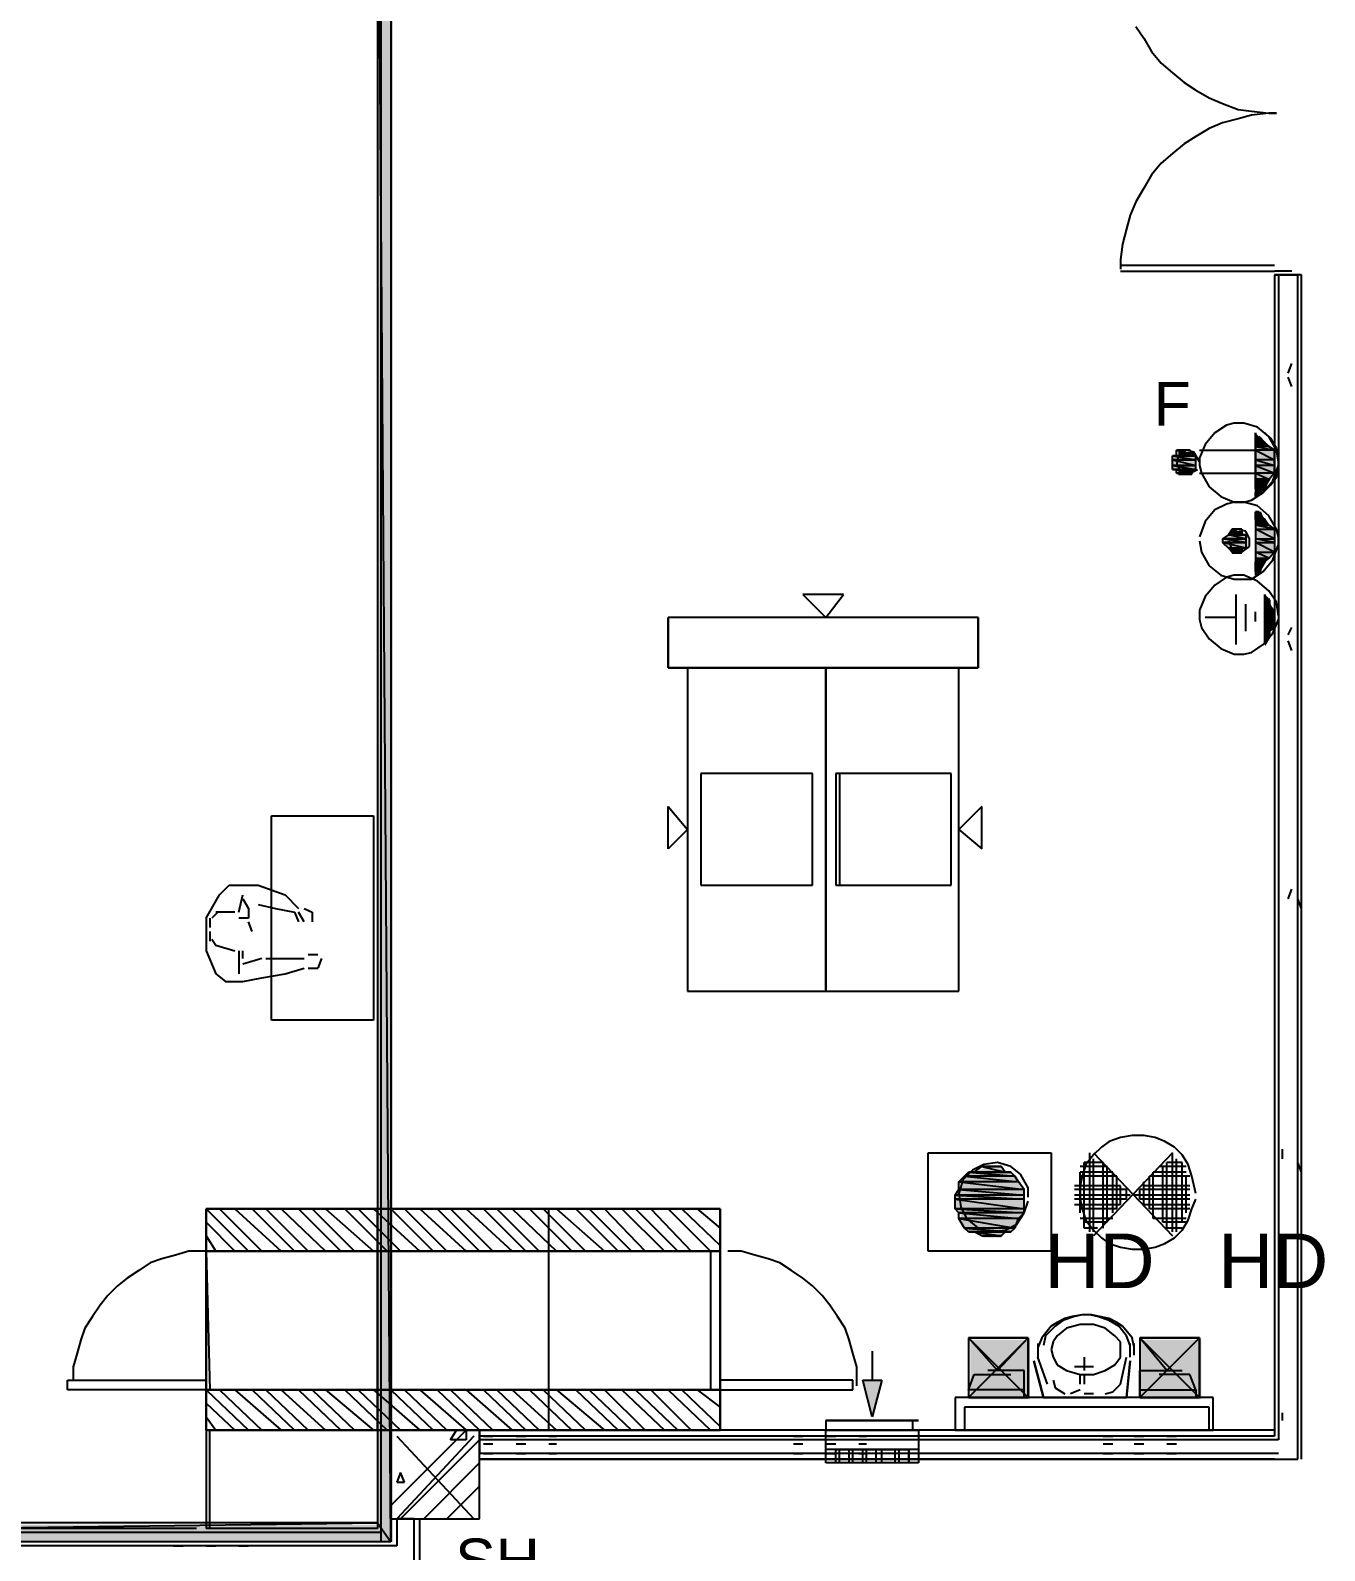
# Model space of a CAD drawing. Header units: millimetres. Extents: x 5 to 415, y 48 to 251.
# Drawn here: x 364.31 to 376.17, y 117.7 to 131.62 of the extents above; entities that cross this region are included whole.
import ezdxf

# ---------------------------------------------------------------- set-up
doc = ezdxf.new("R2010")
doc.units = ezdxf.units.MM
for name, color, linetype in [('H', 7, 'Continuous'), ('P', 7, 'Continuous'), ('T', 7, 'Continuous')]:
    doc.layers.add(name, color=color, linetype=linetype)

msp = doc.modelspace()

# ---------------------------------------------------------------- hatches: boundary and pattern name
at = {"layer": 'H', "linetype": 'Continuous'}
for points in [[(354.242, 117.775), (354.242, 134.585), (354.33, 134.585), (354.33, 134.497), (354.418, 134.497), (354.418, 134.497), (354.418, 117.934), (367.489, 117.934), (367.489, 134.497), (354.418, 134.497), (354.418, 134.497), (354.418, 134.585), (354.33, 134.585), (354.33, 134.673), (367.63, 134.673), (367.63, 117.775), (354.242, 117.775)], [(375.532, 127.882), (375.532, 127.935), (375.585, 127.882), (375.532, 127.882)], [(375.532, 127.847), (375.532, 127.882), (375.585, 127.882), (375.62, 127.847), (375.532, 127.847)], [(375.532, 127.811), (375.532, 127.847), (375.62, 127.847), (375.673, 127.811), (375.532, 127.811)], [(374.773, 127.67), (374.773, 127.723), (374.985, 127.723), (374.985, 127.67), (374.773, 127.67)], [(374.826, 127.723), (374.826, 127.758), (374.95, 127.758), (374.985, 127.723), (374.826, 127.723)], [(375.532, 127.758), (375.532, 127.811), (375.673, 127.811), (375.708, 127.758), (375.532, 127.758)], [(375.532, 127.67), (375.532, 127.758), (375.708, 127.758), (375.708, 127.67), (375.532, 127.67)], [(374.773, 127.635), (374.773, 127.67), (374.985, 127.67), (374.985, 127.635), (374.773, 127.635)], [(374.773, 127.6), (374.773, 127.635), (374.985, 127.635), (374.985, 127.6), (374.773, 127.6)], [(374.826, 127.547), (374.826, 127.6), (374.985, 127.6), (374.95, 127.547), (374.826, 127.547)], [(375.532, 127.635), (375.532, 127.67), (375.708, 127.67), (375.708, 127.635), (375.532, 127.635)], [(375.532, 127.547), (375.532, 127.635), (375.708, 127.635), (375.708, 127.547), (375.532, 127.547)], [(375.532, 127.512), (375.532, 127.547), (375.708, 127.547), (375.673, 127.512), (375.532, 127.512)], [(375.532, 127.423), (375.532, 127.512), (375.673, 127.512), (375.62, 127.423), (375.532, 127.423)], [(375.532, 127.335), (375.532, 127.423), (375.585, 127.388), (375.532, 127.335)], [(375.585, 127.388), (375.532, 127.423), (375.62, 127.423), (375.585, 127.388)], [(375.62, 127.123), (375.532, 127.212), (375.585, 127.212), (375.62, 127.123)], [(375.532, 127.123), (375.532, 127.212), (375.62, 127.123), (375.532, 127.123)], [(375.285, 127), (375.32, 127.035), (375.408, 127.035), (375.408, 127), (375.285, 127)], [(375.532, 127.088), (375.532, 127.123), (375.62, 127.123), (375.673, 127.088), (375.532, 127.088)], [(375.532, 127.035), (375.532, 127.088), (375.673, 127.088), (375.708, 127.035), (375.532, 127.035)], [(375.532, 126.965), (375.532, 127.035), (375.708, 127.035), (375.708, 126.965), (375.532, 126.965)], [(375.25, 126.965), (375.285, 127), (375.461, 127), (375.461, 126.965), (375.25, 126.965)], [(375.25, 126.912), (375.25, 126.965), (375.461, 126.965), (375.461, 126.912), (375.25, 126.912)], [(375.285, 126.877), (375.25, 126.912), (375.461, 126.912), (375.461, 126.877), (375.285, 126.877)], [(375.32, 126.824), (375.285, 126.877), (375.408, 126.877), (375.408, 126.824), (375.32, 126.824)], [(375.532, 126.912), (375.532, 126.965), (375.708, 126.965), (375.708, 126.912), (375.532, 126.912)], [(375.532, 126.824), (375.532, 126.912), (375.708, 126.912), (375.708, 126.824), (375.532, 126.824)], [(375.532, 126.788), (375.532, 126.824), (375.708, 126.824), (375.673, 126.788), (375.532, 126.788)], [(375.532, 126.753), (375.532, 126.788), (375.673, 126.788), (375.62, 126.753), (375.532, 126.753)], [(375.532, 126.665), (375.532, 126.753), (375.62, 126.753), (375.585, 126.665), (375.532, 126.665)], [(375.532, 126.612), (375.532, 126.665), (375.585, 126.665), (375.532, 126.612)], [(375.62, 126.4), (375.62, 126.453), (375.673, 126.4), (375.62, 126.4)], [(375.62, 126.365), (375.62, 126.4), (375.673, 126.4), (375.673, 126.365), (375.62, 126.365)], [(375.62, 126.277), (375.62, 126.365), (375.673, 126.365), (375.708, 126.277), (375.62, 126.277)], [(375.62, 126.242), (375.62, 126.277), (375.708, 126.277), (375.708, 126.242), (375.62, 126.242)], [(375.62, 126.153), (375.62, 126.242), (375.708, 126.242), (375.708, 126.153), (375.62, 126.153)], [(375.62, 126.118), (375.62, 126.153), (375.708, 126.153), (375.673, 126.118), (375.62, 126.118)], [(375.62, 125.977), (375.62, 126.118), (375.673, 126.065), (375.62, 125.977)], [(375.673, 126.065), (375.62, 126.118), (375.673, 126.118), (375.673, 126.065)], [(372.868, 121.109), (372.921, 121.162), (373.292, 121.162), (373.345, 121.109), (372.868, 121.109)], [(372.957, 121.162), (373.045, 121.197), (373.204, 121.197), (373.257, 121.162), (372.957, 121.162)], [(372.833, 121.073), (372.868, 121.109), (373.345, 121.109), (373.38, 121.073), (372.833, 121.073)], [(372.833, 120.985), (372.833, 121.073), (373.38, 121.073), (373.415, 120.985), (372.833, 120.985)], [(372.78, 120.95), (372.833, 120.985), (373.415, 120.985), (373.415, 120.95), (372.78, 120.95)], [(372.78, 120.915), (372.78, 120.95), (373.415, 120.95), (373.415, 120.915), (372.78, 120.915)], [(372.78, 120.826), (372.78, 120.915), (373.415, 120.915), (373.415, 120.826), (372.78, 120.826)], [(372.833, 120.773), (372.78, 120.826), (373.415, 120.826), (373.415, 120.773), (372.833, 120.773)], [(372.833, 120.738), (372.833, 120.773), (373.415, 120.773), (373.38, 120.738), (372.833, 120.738)], [(372.868, 120.65), (372.833, 120.738), (373.38, 120.738), (373.345, 120.65), (372.868, 120.65)], [(372.921, 120.615), (372.868, 120.65), (373.345, 120.65), (373.292, 120.615), (372.921, 120.615)], [(373.045, 120.562), (372.957, 120.615), (373.257, 120.615), (373.204, 120.562), (373.045, 120.562)], [(372.921, 119.08), (372.921, 119.627), (373.468, 119.627), (373.468, 119.08), (372.921, 119.08)], [(373.168, 119.345), (372.921, 119.627), (373.468, 119.627), (373.168, 119.345)], [(374.474, 119.08), (374.474, 119.627), (375.038, 119.627), (375.038, 119.08), (374.474, 119.08)], [(374.738, 119.345), (374.474, 119.627), (375.038, 119.627), (374.738, 119.345)], [(372.022, 118.921), (371.934, 119.257), (372.11, 119.257), (372.022, 118.921)]]:
    msp.add_hatch(color=256, dxfattribs=at).paths.add_polyline_path(points)

# ---------------------------------------------------------------- linework, layer by layer
at = {"layer": 'P'}
for points in [[(367.524, 117.863), (367.524, 220.61)], [(367.489, 134.761), (367.489, 120.826)], [(367.524, 120.826), (367.524, 134.761)], [(367.612, 134.673), (367.612, 117.775)], [(367.612, 117.775), (367.489, 134.497)], [(367.489, 134.497), (367.489, 117.951)], [(367.612, 117.775), (367.489, 134.497)], [(374.438, 131.657), (374.509, 131.551)], [(374.509, 131.551), (374.579, 131.427)], [(374.579, 131.427), (374.668, 131.322)], [(374.668, 131.322), (374.773, 131.233)], [(374.773, 131.233), (374.879, 131.145)], [(374.879, 131.145), (374.985, 131.075)], [(374.985, 131.075), (375.109, 131.004)], [(375.109, 131.004), (375.232, 130.951)], [(375.232, 130.951), (375.373, 130.898)], [(375.232, 130.775), (375.109, 130.722)], [(375.373, 130.81), (375.232, 130.775)], [(375.373, 130.898), (375.497, 130.881)], [(375.497, 130.845), (375.373, 130.81)], [(375.497, 130.881), (375.655, 130.863)], [(375.655, 130.863), (375.497, 130.845)], [(375.655, 130.863), (375.726, 130.863)], [(375.726, 130.863), (375.655, 130.863)], [(374.985, 130.651), (374.879, 130.581)], [(375.109, 130.722), (374.985, 130.651)], [(374.773, 130.493), (374.668, 130.404)], [(374.879, 130.581), (374.773, 130.493)], [(374.668, 130.404), (374.579, 130.298)], [(374.579, 130.298), (374.509, 130.175)], [(374.509, 130.175), (374.438, 130.052)], [(374.438, 130.052), (374.385, 129.928)], [(374.35, 129.805), (374.315, 129.663)], [(374.385, 129.928), (374.35, 129.805)], [(374.315, 129.663), (374.297, 129.522)], [(374.297, 129.522), (374.297, 129.434)], [(375.708, 129.469), (374.297, 129.469)], [(375.708, 129.469), (374.297, 129.469)], [(374.297, 129.417), (375.708, 129.417)], [(374.297, 129.417), (375.708, 129.417)], [(375.867, 129.417), (375.708, 129.417)], [(375.708, 129.381), (375.708, 118.798)], [(375.708, 129.381), (375.708, 118.745)], [(375.708, 129.381), (375.867, 129.381)], [(375.955, 129.381), (375.708, 129.381)], [(375.744, 129.381), (375.744, 118.71)], [(375.744, 129.381), (375.92, 129.381)], [(375.744, 129.381), (375.92, 129.381)], [(375.92, 118.533), (375.92, 129.381)], [(375.92, 118.533), (375.92, 129.381)], [(375.955, 118.533), (375.955, 129.381)], [(375.832, 128.482), (375.867, 128.57)], [(375.867, 128.358), (375.832, 128.446)], [(375.267, 128.005), (375.162, 127.935)], [(375.267, 128.005), (375.162, 127.935)], [(375.338, 128.023), (375.267, 128.005)], [(375.338, 128.023), (375.267, 128.005)], [(375.426, 128.023), (375.338, 128.023)], [(375.426, 128.023), (375.338, 128.023)], [(375.55, 127.988), (375.426, 128.023)], [(375.55, 127.988), (375.426, 128.023)], [(375.655, 127.9), (375.55, 127.988)], [(375.655, 127.9), (375.55, 127.988)], [(375.162, 127.935), (375.073, 127.829)], [(375.162, 127.935), (375.073, 127.829)], [(375.532, 127.935), (375.532, 127.9)], [(375.532, 127.9), (375.532, 127.935)], [(375.532, 127.935), (375.532, 127.353)], [(375.532, 127.9), (375.62, 127.847)], [(375.532, 127.847), (375.532, 127.9)], [(375.62, 127.847), (375.532, 127.847)], [(375.62, 127.847), (375.532, 127.847)], [(375.532, 127.847), (375.655, 127.811)], [(375.532, 127.847), (375.655, 127.811)], [(375.532, 127.811), (375.532, 127.847)], [(375.567, 127.9), (375.62, 127.847)], [(375.62, 127.847), (375.567, 127.9)], [(375.673, 127.882), (375.62, 127.935)], [(375.655, 127.811), (375.62, 127.847)], [(375.726, 127.776), (375.655, 127.9)], [(375.726, 127.776), (375.655, 127.9)], [(375.726, 127.794), (375.673, 127.882)], [(374.809, 127.723), (374.773, 127.723)], [(374.773, 127.723), (374.985, 127.723)], [(374.985, 127.723), (374.773, 127.723)], [(374.773, 127.723), (374.985, 127.688)], [(374.773, 127.723), (374.985, 127.688)], [(374.773, 127.688), (374.773, 127.723)], [(374.932, 127.776), (374.809, 127.776)], [(374.809, 127.776), (374.862, 127.776)], [(374.932, 127.776), (374.809, 127.776)], [(374.809, 127.776), (374.932, 127.776)], [(374.809, 127.776), (374.932, 127.776)], [(374.932, 127.776), (374.809, 127.776)], [(374.932, 127.776), (374.809, 127.776)], [(374.809, 127.776), (374.985, 127.723)], [(374.809, 127.776), (374.985, 127.723)], [(374.809, 127.723), (374.809, 127.776)], [(374.826, 127.723), (374.809, 127.635)], [(374.985, 127.723), (374.809, 127.723)], [(374.985, 127.723), (374.809, 127.723)], [(374.809, 127.723), (374.985, 127.723)], [(374.985, 127.723), (374.809, 127.723)], [(374.897, 127.776), (374.826, 127.723)], [(374.862, 127.776), (374.897, 127.776)], [(374.897, 127.776), (374.862, 127.776)], [(374.897, 127.776), (374.862, 127.776)], [(374.862, 127.776), (374.897, 127.776)], [(374.862, 127.776), (374.932, 127.776)], [(374.968, 127.758), (374.897, 127.776)], [(374.897, 127.776), (374.932, 127.776)], [(374.932, 127.776), (374.897, 127.776)], [(374.932, 127.776), (374.932, 127.776)], [(374.932, 127.776), (374.932, 127.776)], [(374.985, 127.723), (374.932, 127.776)], [(375.02, 127.67), (374.968, 127.758)], [(374.985, 127.723), (374.985, 127.723)], [(374.985, 127.688), (374.985, 127.723)], [(375.073, 127.829), (375.02, 127.706)], [(375.073, 127.829), (375.02, 127.706)], [(375.02, 127.776), (375.532, 127.776)], [(375.02, 127.706), (375.02, 127.635)], [(375.02, 127.706), (375.02, 127.635)], [(375.655, 127.811), (375.532, 127.811)], [(375.655, 127.811), (375.532, 127.811)], [(375.532, 127.811), (375.708, 127.776)], [(375.532, 127.811), (375.708, 127.776)], [(375.532, 127.776), (375.532, 127.811)], [(375.708, 127.776), (375.532, 127.776)], [(375.708, 127.776), (375.532, 127.776)], [(375.532, 127.776), (375.708, 127.688)], [(375.532, 127.776), (375.708, 127.688)], [(375.532, 127.688), (375.532, 127.776)], [(375.708, 127.776), (375.655, 127.811)], [(375.708, 127.688), (375.708, 127.776)], [(375.744, 127.706), (375.726, 127.794)], [(375.744, 127.67), (375.726, 127.776)], [(375.744, 127.67), (375.726, 127.776)], [(375.744, 127.617), (375.744, 127.706)], [(374.985, 127.688), (374.773, 127.688)], [(374.985, 127.688), (374.773, 127.688)], [(374.773, 127.688), (374.985, 127.688)], [(374.773, 127.688), (374.985, 127.688)], [(374.985, 127.688), (374.773, 127.688)], [(374.985, 127.688), (374.773, 127.688)], [(374.773, 127.688), (374.985, 127.635)], [(374.773, 127.688), (374.985, 127.635)], [(374.773, 127.635), (374.773, 127.688)], [(374.985, 127.635), (374.773, 127.635)], [(374.985, 127.635), (374.773, 127.635)], [(374.773, 127.635), (374.985, 127.635)], [(374.773, 127.635), (374.985, 127.635)], [(374.985, 127.635), (374.773, 127.635)], [(374.985, 127.635), (374.773, 127.635)], [(374.773, 127.635), (374.985, 127.6)], [(374.773, 127.635), (374.985, 127.6)], [(374.773, 127.6), (374.773, 127.635)], [(374.985, 127.6), (374.773, 127.6)], [(374.985, 127.6), (374.773, 127.6)], [(374.773, 127.6), (374.985, 127.6)], [(374.773, 127.6), (374.985, 127.6)], [(374.985, 127.6), (374.773, 127.6)], [(374.985, 127.6), (374.773, 127.6)], [(374.773, 127.6), (374.985, 127.6)], [(374.773, 127.6), (374.985, 127.6)], [(374.809, 127.6), (374.773, 127.6)], [(374.809, 127.635), (374.862, 127.582)], [(374.985, 127.6), (374.809, 127.6)], [(374.985, 127.6), (374.809, 127.6)], [(374.809, 127.6), (374.932, 127.564)], [(374.809, 127.6), (374.932, 127.564)], [(374.809, 127.564), (374.809, 127.6)], [(374.932, 127.564), (374.809, 127.564)], [(374.932, 127.564), (374.809, 127.564)], [(374.809, 127.564), (374.932, 127.564)], [(374.809, 127.564), (374.932, 127.564)], [(374.932, 127.564), (374.809, 127.564)], [(374.932, 127.564), (374.809, 127.564)], [(374.809, 127.564), (374.897, 127.564)], [(374.809, 127.564), (374.897, 127.564)], [(374.862, 127.564), (374.809, 127.564)], [(374.862, 127.582), (374.932, 127.564)], [(374.897, 127.564), (374.862, 127.564)], [(374.862, 127.564), (374.897, 127.564)], [(374.897, 127.564), (374.862, 127.564)], [(374.897, 127.564), (374.932, 127.564)], [(374.897, 127.564), (374.897, 127.564)], [(374.897, 127.564), (374.897, 127.564)], [(374.932, 127.564), (375.003, 127.6)], [(374.932, 127.564), (374.985, 127.6)], [(374.932, 127.564), (374.932, 127.564)], [(374.932, 127.564), (374.932, 127.564)], [(374.985, 127.688), (374.985, 127.688)], [(374.985, 127.688), (374.985, 127.688)], [(374.985, 127.635), (374.985, 127.688)], [(374.985, 127.635), (374.985, 127.635)], [(374.985, 127.635), (374.985, 127.635)], [(374.985, 127.6), (374.985, 127.635)], [(374.985, 127.6), (374.985, 127.6)], [(374.985, 127.6), (374.985, 127.6)], [(374.985, 127.6), (374.985, 127.6)], [(375.02, 127.635), (375.038, 127.564)], [(375.02, 127.635), (375.038, 127.564)], [(375.02, 127.564), (375.532, 127.564)], [(375.038, 127.564), (375.109, 127.441)], [(375.038, 127.564), (375.109, 127.441)], [(375.708, 127.688), (375.532, 127.688)], [(375.708, 127.688), (375.532, 127.688)], [(375.532, 127.688), (375.708, 127.635)], [(375.532, 127.688), (375.708, 127.635)], [(375.532, 127.635), (375.532, 127.688)], [(375.708, 127.635), (375.532, 127.635)], [(375.708, 127.635), (375.532, 127.635)], [(375.532, 127.635), (375.708, 127.564)], [(375.532, 127.635), (375.708, 127.564)], [(375.532, 127.564), (375.532, 127.635)], [(375.708, 127.564), (375.532, 127.564)], [(375.708, 127.564), (375.532, 127.564)], [(375.532, 127.564), (375.655, 127.512)], [(375.532, 127.564), (375.655, 127.512)], [(375.532, 127.512), (375.532, 127.564)], [(375.655, 127.512), (375.708, 127.564)], [(375.691, 127.494), (375.744, 127.635)], [(375.691, 127.494), (375.744, 127.635)], [(375.708, 127.635), (375.708, 127.688)], [(375.708, 127.564), (375.708, 127.635)], [(375.726, 127.529), (375.744, 127.617)], [(375.109, 127.441), (375.214, 127.353)], [(375.109, 127.441), (375.214, 127.353)], [(375.655, 127.512), (375.532, 127.512)], [(375.655, 127.512), (375.532, 127.512)], [(375.532, 127.512), (375.62, 127.423)], [(375.532, 127.512), (375.62, 127.423)], [(375.532, 127.423), (375.532, 127.512)], [(375.62, 127.423), (375.532, 127.423)], [(375.532, 127.423), (375.567, 127.388)], [(375.567, 127.388), (375.532, 127.423)], [(375.532, 127.423), (375.62, 127.423)], [(375.567, 127.388), (375.532, 127.423)], [(375.62, 127.423), (375.567, 127.388)], [(375.585, 127.37), (375.673, 127.459)], [(375.603, 127.388), (375.691, 127.494)], [(375.603, 127.388), (375.691, 127.494)], [(375.62, 127.423), (375.655, 127.512)], [(375.673, 127.459), (375.726, 127.529)], [(375.214, 127.353), (375.338, 127.3)], [(375.214, 127.353), (375.338, 127.3)], [(375.338, 127.3), (375.267, 127.282)], [(375.338, 127.3), (375.426, 127.3)], [(375.338, 127.3), (375.426, 127.3)], [(375.426, 127.3), (375.338, 127.3)], [(375.426, 127.3), (375.497, 127.318)], [(375.426, 127.3), (375.497, 127.318)], [(375.55, 127.265), (375.426, 127.3)], [(375.497, 127.318), (375.603, 127.388)], [(375.497, 127.318), (375.603, 127.388)], [(375.532, 127.388), (375.532, 127.353)], [(375.532, 127.353), (375.532, 127.388)], [(375.162, 127.229), (375.073, 127.123)], [(375.267, 127.282), (375.162, 127.229)], [(375.532, 127.212), (375.567, 127.212)], [(375.567, 127.212), (375.532, 127.212)], [(375.532, 127.212), (375.62, 127.141)], [(375.62, 127.141), (375.532, 127.212)], [(375.532, 127.141), (375.532, 127.212)], [(375.532, 127.212), (375.62, 127.141)], [(375.532, 127.212), (375.532, 126.63)], [(375.655, 127.176), (375.55, 127.265)], [(375.726, 127.053), (375.655, 127.176)], [(375.073, 127.123), (375.02, 126.982)], [(375.32, 127.053), (375.285, 127)], [(375.356, 127.053), (375.285, 127)], [(375.408, 127), (375.32, 127.053)], [(375.408, 127), (375.32, 127.053)], [(375.32, 127.053), (375.408, 127.053)], [(375.408, 127.053), (375.32, 127.053)], [(375.32, 127.053), (375.32, 127.053)], [(375.32, 127.053), (375.408, 127.053)], [(375.32, 127.053), (375.356, 127.053)], [(375.356, 127.053), (375.32, 127.053)], [(375.32, 127.053), (375.408, 127.053)], [(375.408, 127.053), (375.32, 127.053)], [(375.444, 127.035), (375.356, 127.053)], [(375.408, 127.053), (375.408, 127)], [(375.479, 126.965), (375.444, 127.035)], [(375.655, 127.088), (375.532, 127.141)], [(375.532, 127.141), (375.532, 127.088)], [(375.655, 127.088), (375.532, 127.141)], [(375.532, 127.141), (375.62, 127.141)], [(375.62, 127.141), (375.532, 127.141)], [(375.708, 127.053), (375.532, 127.088)], [(375.532, 127.088), (375.532, 127.053)], [(375.708, 127.053), (375.532, 127.088)], [(375.532, 127.088), (375.655, 127.088)], [(375.532, 127.088), (375.655, 127.088)], [(375.708, 126.965), (375.532, 127.053)], [(375.532, 127.053), (375.532, 126.965)], [(375.708, 126.965), (375.532, 127.053)], [(375.532, 127.053), (375.708, 127.053)], [(375.532, 127.053), (375.708, 127.053)], [(375.62, 127.141), (375.655, 127.088)], [(375.655, 127.088), (375.708, 127.053)], [(375.708, 127.053), (375.708, 126.965)], [(375.744, 126.982), (375.726, 127.053)], [(375.02, 126.947), (375.038, 126.841)], [(375.285, 127), (375.232, 126.965)], [(375.444, 126.929), (375.232, 126.965)], [(375.232, 126.965), (375.232, 126.929)], [(375.444, 126.929), (375.232, 126.965)], [(375.232, 126.965), (375.444, 126.965)], [(375.232, 126.965), (375.444, 126.965)], [(375.444, 126.965), (375.232, 126.965)], [(375.232, 126.965), (375.232, 126.965)], [(375.444, 126.965), (375.232, 126.965)], [(375.232, 126.965), (375.232, 126.965)], [(375.232, 126.965), (375.444, 126.965)], [(375.232, 126.965), (375.444, 126.965)], [(375.444, 126.877), (375.232, 126.929)], [(375.232, 126.929), (375.285, 126.877)], [(375.444, 126.877), (375.232, 126.929)], [(375.232, 126.929), (375.444, 126.929)], [(375.232, 126.929), (375.444, 126.929)], [(375.444, 126.929), (375.232, 126.929)], [(375.232, 126.929), (375.232, 126.929)], [(375.444, 126.929), (375.232, 126.929)], [(375.232, 126.929), (375.232, 126.929)], [(375.232, 126.929), (375.444, 126.929)], [(375.232, 126.929), (375.444, 126.929)], [(375.444, 126.965), (375.285, 127)], [(375.444, 126.965), (375.285, 127)], [(375.285, 127), (375.444, 127)], [(375.285, 127), (375.444, 127)], [(375.444, 127), (375.285, 127)], [(375.285, 127), (375.285, 127)], [(375.444, 127), (375.285, 127)], [(375.285, 127), (375.285, 127)], [(375.285, 127), (375.444, 127)], [(375.285, 127), (375.444, 127)], [(375.444, 127), (375.285, 127)], [(375.285, 127), (375.285, 127)], [(375.444, 127), (375.285, 127)], [(375.285, 127), (375.408, 127)], [(375.285, 127), (375.408, 127)], [(375.408, 127), (375.285, 127)], [(375.285, 127), (375.285, 127)], [(375.408, 127), (375.285, 127)], [(375.285, 127), (375.285, 127)], [(375.285, 127), (375.408, 127)], [(375.285, 127), (375.408, 127)], [(375.285, 126.947), (375.32, 126.859)], [(375.408, 126.841), (375.285, 126.877)], [(375.285, 126.877), (375.32, 126.841)], [(375.408, 126.841), (375.285, 126.877)], [(375.285, 126.877), (375.408, 126.877)], [(375.285, 126.877), (375.408, 126.877)], [(375.408, 126.877), (375.285, 126.877)], [(375.285, 126.877), (375.285, 126.877)], [(375.408, 126.877), (375.285, 126.877)], [(375.285, 126.877), (375.285, 126.877)], [(375.285, 126.877), (375.408, 126.877)], [(375.285, 126.877), (375.408, 126.877)], [(375.408, 126.877), (375.285, 126.877)], [(375.285, 126.877), (375.285, 126.877)], [(375.408, 126.877), (375.285, 126.877)], [(375.285, 126.877), (375.444, 126.877)], [(375.285, 126.877), (375.444, 126.877)], [(375.444, 126.877), (375.285, 126.877)], [(375.285, 126.877), (375.285, 126.877)], [(375.444, 126.877), (375.285, 126.877)], [(375.285, 126.877), (375.285, 126.877)], [(375.285, 126.877), (375.444, 126.877)], [(375.285, 126.877), (375.444, 126.877)], [(375.408, 127), (375.444, 127)], [(375.408, 126.841), (375.479, 126.894)], [(375.408, 126.877), (375.408, 126.841)], [(375.444, 126.877), (375.408, 126.877)], [(375.444, 127), (375.444, 126.965)], [(375.444, 126.965), (375.444, 126.929)], [(375.444, 126.929), (375.444, 126.877)], [(375.479, 126.894), (375.479, 126.965)], [(375.708, 126.929), (375.532, 126.965)], [(375.532, 126.965), (375.532, 126.929)], [(375.708, 126.929), (375.532, 126.965)], [(375.532, 126.965), (375.708, 126.965)], [(375.532, 126.965), (375.708, 126.965)], [(375.708, 126.841), (375.532, 126.929)], [(375.532, 126.929), (375.532, 126.841)], [(375.708, 126.841), (375.532, 126.929)], [(375.532, 126.929), (375.708, 126.929)], [(375.532, 126.929), (375.708, 126.929)], [(375.691, 126.771), (375.744, 126.912)], [(375.708, 126.965), (375.708, 126.929)], [(375.708, 126.929), (375.708, 126.841)], [(375.744, 126.912), (375.744, 126.982)], [(375.038, 126.841), (375.109, 126.718)], [(375.32, 126.859), (375.408, 126.841)], [(375.356, 126.841), (375.32, 126.841)], [(375.32, 126.841), (375.356, 126.841)], [(375.32, 126.841), (375.356, 126.841)], [(375.356, 126.841), (375.32, 126.841)], [(375.32, 126.841), (375.408, 126.841)], [(375.408, 126.841), (375.32, 126.841)], [(375.32, 126.841), (375.408, 126.841)], [(375.655, 126.788), (375.532, 126.841)], [(375.532, 126.841), (375.532, 126.788)], [(375.655, 126.788), (375.532, 126.841)], [(375.532, 126.841), (375.708, 126.841)], [(375.532, 126.841), (375.708, 126.841)], [(375.62, 126.753), (375.532, 126.788)], [(375.532, 126.788), (375.532, 126.753)], [(375.62, 126.753), (375.532, 126.788)], [(375.532, 126.788), (375.655, 126.788)], [(375.532, 126.788), (375.655, 126.788)], [(375.532, 126.665), (375.532, 126.753)], [(375.532, 126.753), (375.532, 126.665)], [(375.567, 126.665), (375.532, 126.753)], [(375.532, 126.753), (375.62, 126.753)], [(375.532, 126.753), (375.62, 126.753)], [(375.62, 126.753), (375.567, 126.665)], [(375.603, 126.665), (375.691, 126.771)], [(375.655, 126.788), (375.62, 126.753)], [(375.708, 126.841), (375.655, 126.788)], [(375.109, 126.718), (375.214, 126.63)], [(375.267, 126.612), (375.162, 126.541)], [(375.214, 126.63), (375.338, 126.594)], [(375.338, 126.63), (375.267, 126.612)], [(375.426, 126.63), (375.338, 126.63)], [(375.338, 126.594), (375.426, 126.594)], [(375.55, 126.577), (375.426, 126.63)], [(375.426, 126.594), (375.497, 126.594)], [(375.497, 126.594), (375.603, 126.665)], [(375.532, 126.63), (375.567, 126.665)], [(375.567, 126.665), (375.532, 126.63)], [(371.387, 126.453), (371.598, 126.242)], [(371.757, 126.453), (371.387, 126.453)], [(371.598, 126.242), (371.757, 126.453)], [(375.162, 126.541), (375.073, 126.436)], [(375.356, 125.995), (375.356, 126.453)], [(375.655, 126.488), (375.55, 126.577)], [(375.62, 125.995), (375.62, 126.453)], [(375.62, 126.453), (375.62, 126.418)], [(375.62, 126.418), (375.62, 126.453)], [(375.726, 126.383), (375.655, 126.488)], [(375.073, 126.436), (375.02, 126.312)], [(375.02, 126.312), (375.02, 126.224)], [(375.444, 126.118), (375.444, 126.365)], [(375.62, 126.418), (375.62, 126.365)], [(375.62, 126.365), (375.62, 126.418)], [(375.62, 126.365), (375.708, 126.294)], [(375.62, 126.294), (375.62, 126.365)], [(375.655, 126.418), (375.655, 126.365)], [(375.655, 126.365), (375.655, 126.418)], [(375.655, 126.365), (375.708, 126.294)], [(375.708, 126.294), (375.655, 126.365)], [(375.744, 126.259), (375.726, 126.383)], [(372.992, 126.242), (370.152, 126.242)], [(370.152, 126.242), (370.152, 125.783)], [(372.992, 126.242), (370.152, 126.242)], [(370.152, 126.242), (370.152, 125.783)], [(370.152, 125.783), (370.152, 126.242)], [(372.992, 125.783), (372.992, 126.242)], [(372.992, 126.242), (372.992, 125.783)], [(372.992, 125.783), (372.992, 126.242)], [(375.02, 126.224), (375.038, 126.153)], [(375.356, 126.242), (375.073, 126.242)], [(375.532, 126.206), (375.532, 126.294)], [(375.708, 126.294), (375.62, 126.294)], [(375.708, 126.294), (375.62, 126.294)], [(375.62, 126.294), (375.708, 126.242)], [(375.62, 126.294), (375.708, 126.242)], [(375.62, 126.242), (375.62, 126.294)], [(375.708, 126.242), (375.62, 126.242)], [(375.708, 126.242), (375.62, 126.242)], [(375.62, 126.242), (375.708, 126.153)], [(375.62, 126.242), (375.708, 126.153)], [(375.62, 126.153), (375.62, 126.242)], [(375.691, 126.1), (375.744, 126.224)], [(375.708, 126.242), (375.708, 126.294)], [(375.708, 126.153), (375.708, 126.242)], [(375.038, 126.153), (375.109, 126.048)], [(375.109, 126.048), (375.214, 125.959)], [(375.603, 125.995), (375.691, 126.1)], [(375.708, 126.153), (375.62, 126.153)], [(375.708, 126.153), (375.62, 126.153)], [(375.62, 126.153), (375.655, 126.118)], [(375.62, 126.153), (375.62, 126.118)], [(375.62, 126.118), (375.62, 126.153)], [(375.62, 126.118), (375.655, 126.083)], [(375.655, 126.083), (375.62, 126.118)], [(375.62, 126.118), (375.655, 126.083)], [(375.655, 126.083), (375.62, 126.118)], [(375.62, 126.083), (375.62, 125.995)], [(375.62, 125.995), (375.62, 126.083)], [(375.655, 126.118), (375.708, 126.153)], [(375.832, 126.083), (375.867, 126.153)], [(375.214, 125.959), (375.338, 125.906)], [(375.338, 125.906), (375.426, 125.906)], [(375.426, 125.906), (375.497, 125.924)], [(375.497, 125.924), (375.603, 125.995)], [(375.867, 125.942), (375.832, 126.03)], [(370.152, 125.783), (372.992, 125.783)], [(372.992, 125.783), (370.152, 125.783)], [(371.598, 125.783), (370.328, 125.783)], [(370.328, 125.783), (370.328, 122.82)], [(371.598, 125.783), (370.328, 125.783)], [(370.328, 125.783), (372.816, 125.783)], [(371.598, 122.82), (371.598, 125.783)], [(372.816, 125.783), (371.598, 125.783)], [(371.598, 125.783), (371.598, 122.82)], [(372.816, 122.82), (372.816, 125.783)], [(371.475, 124.813), (370.452, 124.813)], [(370.452, 124.813), (370.452, 123.79)], [(371.475, 124.813), (370.452, 124.813)], [(370.452, 124.813), (370.452, 123.79)], [(371.475, 123.79), (371.475, 124.813)], [(371.475, 123.79), (371.475, 124.813)], [(372.745, 124.813), (371.687, 124.813)], [(371.687, 124.813), (371.687, 123.79)], [(372.745, 124.813), (371.722, 124.813)], [(371.722, 124.813), (371.722, 123.79)], [(372.745, 123.79), (372.745, 124.813)], [(372.745, 123.79), (372.745, 124.813)], [(370.152, 124.125), (370.152, 124.513)], [(370.152, 124.513), (370.328, 124.301)], [(373.027, 124.513), (372.816, 124.301)], [(373.027, 124.125), (373.027, 124.513)], [(366.518, 124.425), (367.453, 124.425)], [(366.518, 122.555), (366.518, 124.425)], [(367.453, 124.425), (367.453, 122.555)], [(370.328, 124.301), (370.152, 124.125)], [(372.816, 124.301), (373.027, 124.125)], [(365.919, 123.49), (366.042, 123.702)], [(366.042, 123.702), (366.13, 123.79)], [(366.13, 123.79), (366.307, 123.79)], [(366.219, 123.543), (366.254, 123.702)], [(366.254, 123.666), (366.307, 123.578)], [(366.307, 123.79), (366.395, 123.79)], [(366.395, 123.79), (366.642, 123.702)], [(366.642, 123.702), (366.765, 123.578)], [(370.452, 123.79), (371.475, 123.79)], [(370.452, 123.79), (371.475, 123.79)], [(371.687, 123.79), (372.745, 123.79)], [(371.722, 123.79), (372.745, 123.79)], [(375.832, 123.666), (375.867, 123.754)], [(375.955, 123.578), (375.92, 123.666)], [(366.025, 123.543), (365.972, 123.49)], [(366.183, 123.543), (366.007, 123.543)], [(366.307, 123.578), (366.307, 123.49)], [(366.395, 123.613), (366.554, 123.578)], [(366.554, 123.578), (366.73, 123.543)], [(366.73, 123.543), (366.765, 123.455)], [(366.818, 123.455), (366.765, 123.543)], [(366.818, 123.578), (366.889, 123.543)], [(366.889, 123.543), (366.889, 123.455)], [(365.919, 123.49), (365.919, 123.19)], [(365.954, 123.49), (365.954, 123.402)], [(366.307, 123.49), (366.219, 123.49)], [(366.342, 123.366), (366.307, 123.455)], [(365.954, 123.366), (365.954, 123.278)], [(365.972, 123.296), (366.007, 123.243)], [(365.919, 123.19), (366.007, 122.978)], [(366.007, 123.243), (366.183, 123.19)], [(366.219, 123.19), (366.219, 122.978)], [(366.254, 123.119), (366.254, 123.19)], [(366.43, 123.119), (366.254, 123.067)], [(366.466, 123.119), (366.607, 123.119)], [(366.607, 123.119), (366.818, 123.119)], [(366.854, 123.155), (366.942, 123.155)], [(366.977, 123.119), (366.942, 123.031)], [(366.007, 122.978), (366.095, 122.908)], [(366.43, 122.943), (366.642, 122.978)], [(366.642, 122.978), (366.818, 123.031)], [(366.854, 123.031), (366.942, 123.031)], [(366.095, 122.908), (366.254, 122.908)], [(366.254, 122.908), (366.43, 122.943)], [(370.328, 122.82), (371.334, 122.82)], [(370.328, 122.82), (371.598, 122.82)], [(371.598, 122.82), (372.816, 122.82)], [(371.81, 122.82), (372.816, 122.82)], [(367.453, 122.555), (366.518, 122.555)], [(374.191, 121.444), (374.121, 121.391)], [(374.297, 121.479), (374.191, 121.444)], [(374.403, 121.497), (374.297, 121.479)], [(374.509, 121.497), (374.403, 121.497)], [(374.615, 121.479), (374.509, 121.497)], [(374.703, 121.444), (374.615, 121.479)], [(374.791, 121.391), (374.703, 121.444)], [(372.533, 121.338), (373.662, 121.338)], [(372.533, 120.438), (372.533, 121.338)], [(373.662, 121.338), (373.662, 120.438)], [(374.05, 121.32), (373.98, 121.232)], [(374.015, 120.615), (374.015, 121.338)], [(374.121, 121.391), (374.05, 121.32)], [(374.05, 121.338), (374.773, 120.579)], [(374.773, 121.338), (374.05, 120.579)], [(374.773, 120.615), (374.773, 121.338)], [(374.862, 121.32), (374.791, 121.391)], [(374.915, 121.232), (374.862, 121.32)], [(375.779, 121.285), (375.779, 121.373)], [(372.939, 121.179), (372.851, 121.091)], [(372.868, 121.126), (372.904, 121.162)], [(373.292, 121.162), (372.904, 121.162)], [(372.904, 121.162), (372.957, 121.162)], [(373.292, 121.162), (372.904, 121.162)], [(372.904, 121.162), (373.327, 121.126)], [(372.904, 121.162), (373.327, 121.126)], [(373.045, 121.232), (372.939, 121.179)], [(372.957, 121.162), (373.027, 121.214)], [(373.239, 121.162), (372.957, 121.162)], [(373.239, 121.162), (372.957, 121.162)], [(372.957, 121.162), (373.292, 121.162)], [(372.957, 121.162), (373.292, 121.162)], [(373.204, 121.214), (373.027, 121.214)], [(373.027, 121.214), (373.08, 121.214)], [(373.204, 121.214), (373.027, 121.214)], [(373.027, 121.214), (373.239, 121.162)], [(373.027, 121.214), (373.239, 121.162)], [(373.168, 121.25), (373.045, 121.232)], [(373.08, 121.214), (373.204, 121.214)], [(373.115, 121.214), (373.204, 121.214)], [(373.204, 121.214), (373.115, 121.214)], [(373.292, 121.214), (373.168, 121.25)], [(373.239, 121.162), (373.204, 121.214)], [(373.292, 121.162), (373.239, 121.162)], [(373.38, 121.144), (373.292, 121.214)], [(373.327, 121.126), (373.292, 121.162)], [(374.174, 121.214), (373.927, 121.214)], [(373.927, 120.791), (373.927, 121.162)], [(374.227, 121.162), (373.927, 121.162)], [(373.98, 121.232), (373.944, 121.126)], [(373.962, 120.65), (373.962, 121.25)], [(374.138, 121.25), (373.962, 121.25)], [(374.05, 120.615), (374.05, 121.285)], [(374.138, 120.65), (374.138, 121.25)], [(374.174, 120.703), (374.174, 121.214)], [(374.227, 120.791), (374.227, 121.162)], [(374.597, 120.738), (374.597, 121.162)], [(374.897, 121.162), (374.597, 121.162)], [(374.897, 121.214), (374.65, 121.214)], [(374.685, 120.703), (374.685, 121.214)], [(374.721, 120.65), (374.721, 121.25)], [(374.862, 121.25), (374.721, 121.25)], [(374.809, 120.615), (374.809, 121.285)], [(374.862, 120.703), (374.862, 121.25)], [(374.95, 121.126), (374.915, 121.232)], [(375.955, 121.162), (375.92, 121.25)], [(372.816, 121.073), (372.868, 121.126)], [(372.851, 121.091), (372.816, 120.968)], [(373.362, 121.073), (372.816, 121.073)], [(373.362, 121.073), (372.816, 121.073)], [(372.816, 121.073), (373.415, 121.003)], [(372.816, 121.073), (373.415, 121.003)], [(372.816, 121.003), (372.816, 121.073)], [(373.327, 121.126), (372.868, 121.126)], [(373.327, 121.126), (372.868, 121.126)], [(372.868, 121.126), (373.362, 121.073)], [(372.868, 121.126), (373.362, 121.073)], [(373.362, 121.073), (373.327, 121.126)], [(373.415, 121.003), (373.362, 121.073)], [(373.451, 121.02), (373.38, 121.144)], [(373.451, 120.932), (373.451, 121.02)], [(374.297, 121.038), (373.874, 121.038)], [(374.262, 121.126), (373.927, 121.126)], [(373.944, 121.126), (373.927, 121.038)], [(373.927, 121.038), (373.927, 120.915)], [(374.262, 120.826), (374.262, 121.126)], [(374.297, 120.862), (374.297, 121.038)], [(374.509, 120.862), (374.509, 121.073)], [(374.932, 121.038), (374.509, 121.038)], [(374.562, 120.826), (374.562, 121.126)], [(374.932, 121.126), (374.562, 121.126)], [(374.897, 120.791), (374.897, 121.126)], [(374.985, 120.968), (374.95, 121.126)], [(372.78, 120.95), (372.816, 121.003)], [(373.415, 120.95), (372.78, 120.95)], [(373.415, 120.95), (372.78, 120.95)], [(372.78, 120.95), (373.415, 120.915)], [(372.78, 120.95), (373.415, 120.915)], [(372.78, 120.915), (372.78, 120.95)], [(373.415, 120.915), (372.78, 120.915)], [(373.415, 120.915), (372.78, 120.915)], [(372.78, 120.915), (373.415, 120.826)], [(372.78, 120.915), (373.415, 120.826)], [(372.78, 120.826), (372.78, 120.915)], [(373.415, 121.003), (372.816, 121.003)], [(373.415, 121.003), (372.816, 121.003)], [(372.816, 121.003), (373.415, 120.95)], [(372.816, 121.003), (373.415, 120.95)], [(372.816, 120.968), (372.833, 120.844)], [(373.415, 120.95), (373.415, 121.003)], [(373.415, 120.915), (373.415, 120.95)], [(373.415, 120.826), (373.415, 120.915)], [(373.415, 120.791), (373.451, 120.897)], [(374.35, 121.003), (373.874, 121.003)], [(374.385, 120.95), (373.874, 120.95)], [(374.35, 120.915), (373.874, 120.915)], [(373.927, 120.915), (373.944, 120.826)], [(374.35, 120.915), (374.35, 121.003)], [(374.932, 120.95), (374.421, 120.95)], [(374.474, 120.915), (374.474, 121.003)], [(374.932, 121.003), (374.474, 121.003)], [(374.932, 120.915), (374.474, 120.915)], [(374.95, 120.826), (374.985, 120.915)], [(365.919, 120.826), (365.919, 117.898)], [(370.628, 120.826), (365.919, 120.826)], [(365.919, 120.826), (365.919, 120.438)], [(365.919, 120.826), (366.307, 120.438)], [(365.919, 120.438), (365.919, 120.826)], [(365.919, 120.826), (370.628, 120.826)], [(366.042, 120.826), (366.43, 120.438)], [(366.183, 120.826), (366.607, 120.438)], [(366.342, 120.826), (366.73, 120.438)], [(366.466, 120.826), (366.854, 120.438)], [(366.607, 120.826), (367.012, 120.438)], [(366.765, 120.826), (367.153, 120.438)], [(366.889, 120.826), (367.277, 120.438)], [(367.012, 120.826), (367.453, 120.438)], [(367.189, 120.826), (367.577, 120.438)], [(367.312, 120.826), (367.7, 120.438)], [(367.453, 120.826), (367.877, 120.438)], [(367.489, 118.798), (367.489, 120.826)], [(367.612, 120.826), (368, 120.438)], [(367.736, 120.826), (368.124, 120.438)], [(367.877, 120.826), (368.3, 120.438)], [(368.035, 120.826), (368.423, 120.438)], [(368.159, 120.826), (368.547, 120.438)], [(368.3, 120.826), (368.723, 120.438)], [(368.459, 120.826), (368.847, 120.438)], [(368.582, 120.826), (368.97, 120.438)], [(368.723, 120.826), (369.129, 120.438)], [(368.882, 120.826), (369.27, 120.438)], [(369.006, 120.826), (369.394, 120.438)], [(369.058, 118.798), (369.058, 120.826)], [(369.129, 120.826), (369.57, 120.438)], [(369.305, 120.826), (369.693, 120.438)], [(369.429, 120.826), (369.817, 120.438)], [(369.57, 120.826), (369.94, 120.438)], [(369.729, 120.826), (370.117, 120.438)], [(369.852, 120.826), (370.24, 120.438)], [(369.993, 120.826), (370.364, 120.438)], [(370.152, 120.826), (370.54, 120.438)], [(370.276, 120.826), (370.628, 120.491)], [(370.417, 120.826), (370.628, 120.65)], [(370.628, 120.438), (370.628, 120.826)], [(370.628, 120.826), (370.628, 120.438)], [(373.415, 120.826), (372.78, 120.826)], [(373.415, 120.826), (372.78, 120.826)], [(372.78, 120.826), (373.415, 120.791)], [(372.78, 120.826), (373.415, 120.791)], [(372.816, 120.791), (372.78, 120.826)], [(373.415, 120.791), (372.816, 120.791)], [(373.415, 120.791), (372.816, 120.791)], [(372.816, 120.791), (373.362, 120.738)], [(372.816, 120.791), (373.362, 120.738)], [(372.816, 120.738), (372.816, 120.791)], [(372.833, 120.844), (372.886, 120.738)], [(373.345, 120.685), (373.415, 120.791)], [(373.362, 120.738), (373.415, 120.791)], [(373.415, 120.791), (373.415, 120.826)], [(374.297, 120.862), (373.874, 120.862)], [(374.262, 120.826), (373.927, 120.826)], [(373.944, 120.826), (373.98, 120.721)], [(374.932, 120.862), (374.509, 120.862)], [(374.932, 120.826), (374.562, 120.826)], [(374.915, 120.721), (374.95, 120.826)], [(365.919, 120.703), (366.183, 120.438)], [(373.362, 120.738), (372.816, 120.738)], [(373.362, 120.738), (372.816, 120.738)], [(372.816, 120.738), (373.327, 120.65)], [(372.816, 120.738), (373.327, 120.65)], [(372.868, 120.65), (372.816, 120.738)], [(373.327, 120.65), (372.868, 120.65)], [(373.327, 120.65), (372.868, 120.65)], [(372.868, 120.65), (373.292, 120.615)], [(372.868, 120.65), (373.292, 120.615)], [(372.904, 120.615), (372.868, 120.65)], [(372.886, 120.738), (372.992, 120.65)], [(373.292, 120.615), (372.904, 120.615)], [(373.292, 120.615), (372.904, 120.615)], [(372.904, 120.615), (373.239, 120.615)], [(372.904, 120.615), (373.239, 120.615)], [(372.957, 120.615), (372.904, 120.615)], [(373.239, 120.615), (372.957, 120.615)], [(373.239, 120.615), (372.957, 120.615)], [(372.957, 120.615), (373.204, 120.579)], [(372.957, 120.615), (373.204, 120.579)], [(373.027, 120.579), (372.957, 120.615)], [(372.992, 120.65), (373.098, 120.615)], [(373.098, 120.615), (373.239, 120.632)], [(373.204, 120.579), (373.239, 120.615)], [(373.239, 120.632), (373.345, 120.685)], [(373.239, 120.615), (373.292, 120.615)], [(373.292, 120.615), (373.327, 120.65)], [(373.327, 120.65), (373.362, 120.738)], [(374.227, 120.738), (373.927, 120.738)], [(374.174, 120.703), (373.962, 120.703)], [(374.086, 120.65), (373.962, 120.65)], [(373.98, 120.721), (374.05, 120.632)], [(374.05, 120.632), (374.121, 120.562)], [(374.897, 120.738), (374.597, 120.738)], [(374.897, 120.703), (374.685, 120.703)], [(374.862, 120.65), (374.721, 120.65)], [(374.791, 120.562), (374.862, 120.632)], [(374.862, 120.632), (374.915, 120.721)], [(365.919, 120.579), (366.007, 120.438)], [(373.204, 120.579), (373.027, 120.579)], [(373.204, 120.579), (373.027, 120.579)], [(373.027, 120.579), (373.115, 120.579)], [(373.027, 120.579), (373.115, 120.579)], [(373.08, 120.579), (373.027, 120.579)], [(373.115, 120.579), (373.08, 120.579)], [(373.115, 120.579), (373.204, 120.579)], [(374.121, 120.562), (374.191, 120.509)], [(374.191, 120.509), (374.297, 120.474)], [(374.297, 120.474), (374.403, 120.456)], [(374.509, 120.456), (374.615, 120.474)], [(374.615, 120.474), (374.703, 120.509)], [(374.703, 120.509), (374.791, 120.562)], [(365.407, 120.333), (365.301, 120.262)], [(365.513, 120.368), (365.407, 120.333)], [(365.637, 120.403), (365.513, 120.368)], [(365.76, 120.438), (365.637, 120.403)], [(365.936, 120.438), (365.76, 120.438)], [(365.919, 120.438), (365.919, 119.168)], [(365.919, 119.168), (365.919, 120.438)], [(365.919, 120.438), (370.628, 120.438)], [(370.628, 120.438), (365.919, 120.438)], [(365.919, 119.168), (365.919, 120.438)], [(365.919, 120.438), (365.954, 119.168)], [(370.628, 120.438), (370.54, 120.438)], [(370.54, 120.438), (370.54, 119.168)], [(370.628, 119.168), (370.628, 120.438)], [(370.628, 120.438), (370.628, 119.168)], [(370.628, 119.168), (370.628, 120.438)], [(370.822, 120.438), (370.699, 120.438)], [(370.946, 120.403), (370.822, 120.438)], [(371.069, 120.368), (370.946, 120.403)], [(371.175, 120.333), (371.069, 120.368)], [(371.281, 120.262), (371.175, 120.333)], [(373.662, 120.438), (372.533, 120.438)], [(374.403, 120.456), (374.509, 120.456)], [(365.196, 120.191), (365.107, 120.121)], [(365.301, 120.262), (365.196, 120.191)], [(371.387, 120.191), (371.281, 120.262)], [(371.475, 120.121), (371.387, 120.191)], [(365.107, 120.121), (365.019, 120.033)], [(371.563, 120.033), (371.475, 120.121)], [(364.949, 119.944), (364.878, 119.839)], [(365.019, 120.033), (364.949, 119.944)], [(371.634, 119.944), (371.563, 120.033)], [(371.704, 119.839), (371.634, 119.944)], [(364.878, 119.839), (364.808, 119.733)], [(371.775, 119.733), (371.704, 119.839)], [(373.715, 119.786), (373.662, 119.75)], [(373.715, 119.786), (373.662, 119.75)], [(373.768, 119.803), (373.698, 119.75)], [(373.786, 119.821), (373.715, 119.786)], [(373.786, 119.821), (373.715, 119.786)], [(373.874, 119.839), (373.768, 119.803)], [(373.856, 119.839), (373.786, 119.821)], [(373.856, 119.839), (373.786, 119.821)], [(373.927, 119.768), (373.803, 119.733)], [(373.944, 119.856), (373.856, 119.839)], [(373.944, 119.856), (373.856, 119.839)], [(373.944, 119.856), (373.874, 119.839)], [(374.05, 119.768), (373.927, 119.768)], [(374.033, 119.856), (373.944, 119.856)], [(374.015, 119.856), (373.944, 119.856)], [(374.033, 119.856), (373.944, 119.856)], [(374.086, 119.839), (374.015, 119.856)], [(374.103, 119.839), (374.033, 119.856)], [(374.103, 119.839), (374.033, 119.856)], [(374.156, 119.733), (374.05, 119.768)], [(374.191, 119.803), (374.086, 119.839)], [(374.191, 119.821), (374.103, 119.839)], [(374.191, 119.821), (374.103, 119.839)], [(374.262, 119.786), (374.191, 119.821)], [(374.262, 119.786), (374.191, 119.821)], [(374.28, 119.75), (374.191, 119.803)], [(374.315, 119.75), (374.262, 119.786)], [(374.315, 119.75), (374.262, 119.786)], [(364.772, 119.627), (364.737, 119.503)], [(364.808, 119.733), (364.772, 119.627)], [(371.81, 119.627), (371.775, 119.733)], [(371.845, 119.503), (371.81, 119.627)], [(372.904, 119.645), (372.904, 119.098)], [(373.451, 119.098), (372.904, 119.645)], [(372.904, 119.645), (373.451, 119.645)], [(373.451, 119.098), (372.904, 119.645)], [(372.904, 119.645), (372.904, 119.098)], [(372.904, 119.645), (372.904, 119.098)], [(373.451, 119.645), (372.904, 119.645)], [(372.904, 119.645), (373.451, 119.645)], [(373.168, 119.345), (372.904, 119.645)], [(373.451, 119.645), (372.904, 119.098)], [(373.451, 119.098), (372.904, 119.645)], [(372.904, 119.645), (372.904, 119.098)], [(373.451, 119.645), (372.904, 119.645)], [(373.451, 119.645), (373.168, 119.345)], [(373.451, 119.645), (373.451, 119.098)], [(373.451, 119.098), (373.451, 119.645)], [(373.451, 119.098), (373.451, 119.645)], [(373.574, 119.645), (373.539, 119.556)], [(373.574, 119.645), (373.539, 119.556)], [(373.662, 119.75), (373.574, 119.645)], [(373.662, 119.75), (373.574, 119.645)], [(373.609, 119.662), (373.592, 119.574)], [(373.698, 119.75), (373.609, 119.662)], [(373.715, 119.662), (373.68, 119.609)], [(373.803, 119.733), (373.715, 119.662)], [(374.244, 119.662), (374.156, 119.733)], [(374.297, 119.609), (374.244, 119.662)], [(374.35, 119.662), (374.28, 119.75)], [(374.403, 119.645), (374.315, 119.75)], [(374.403, 119.645), (374.315, 119.75)], [(374.385, 119.574), (374.35, 119.662)], [(374.421, 119.556), (374.403, 119.645)], [(374.421, 119.556), (374.403, 119.645)], [(374.474, 119.645), (374.474, 119.098)], [(375.02, 119.098), (374.474, 119.645)], [(374.474, 119.645), (375.02, 119.645)], [(375.02, 119.098), (374.474, 119.645)], [(374.474, 119.645), (374.474, 119.098)], [(374.474, 119.645), (374.474, 119.098)], [(375.02, 119.645), (374.474, 119.645)], [(374.474, 119.645), (375.02, 119.645)], [(374.721, 119.345), (374.474, 119.645)], [(375.02, 119.645), (374.474, 119.098)], [(375.02, 119.098), (374.474, 119.645)], [(374.474, 119.645), (374.474, 119.098)], [(375.02, 119.645), (374.474, 119.645)], [(375.02, 119.645), (374.721, 119.345)], [(375.02, 119.645), (375.02, 119.098)], [(375.02, 119.098), (375.02, 119.645)], [(375.02, 119.098), (375.02, 119.645)], [(364.737, 119.503), (364.702, 119.38)], [(371.881, 119.38), (371.845, 119.503)], [(372.022, 119.521), (372.022, 119.257)], [(373.539, 119.592), (373.539, 119.486)], [(373.539, 119.592), (373.539, 119.468)], [(373.539, 119.592), (373.539, 119.486)], [(373.68, 119.609), (373.662, 119.539)], [(373.662, 119.539), (373.68, 119.468)], [(374.297, 119.539), (374.297, 119.609)], [(374.297, 119.468), (374.297, 119.539)], [(374.385, 119.468), (374.385, 119.592)], [(374.385, 119.486), (374.385, 119.592)], [(374.421, 119.486), (374.421, 119.592)], [(364.702, 119.38), (364.702, 119.257)], [(371.881, 119.204), (371.881, 119.38)], [(373.592, 119.098), (373.503, 119.433)], [(373.503, 119.433), (373.592, 119.098)], [(373.627, 119.221), (373.539, 119.468)], [(373.68, 119.468), (373.715, 119.398)], [(373.715, 119.398), (373.803, 119.345)], [(374.05, 119.38), (373.874, 119.38)], [(373.962, 119.468), (373.962, 119.345)], [(374.156, 119.345), (374.244, 119.398)], [(374.244, 119.398), (374.297, 119.468)], [(374.297, 119.221), (374.35, 119.468)], [(374.35, 119.098), (374.385, 119.433)], [(374.385, 119.433), (374.35, 119.098)], [(364.649, 119.168), (364.649, 119.257)], [(364.649, 119.257), (365.919, 119.257)], [(365.919, 119.257), (365.919, 119.168)], [(371.845, 119.257), (370.628, 119.257)], [(370.628, 119.257), (370.628, 119.168)], [(371.845, 119.168), (371.845, 119.257)], [(372.022, 118.921), (371.934, 119.257)], [(371.934, 119.257), (372.11, 119.257)], [(372.11, 119.257), (372.022, 118.921)], [(372.904, 119.168), (372.957, 119.309)], [(372.957, 119.309), (373.292, 119.309)], [(373.415, 119.345), (373.08, 119.345)], [(373.415, 119.168), (373.415, 119.345)], [(373.68, 119.257), (373.698, 119.186)], [(373.803, 119.345), (373.927, 119.309)], [(373.927, 119.309), (374.05, 119.309)], [(373.927, 119.221), (373.927, 119.309)], [(373.962, 119.309), (373.962, 119.221)], [(374.05, 119.309), (374.156, 119.345)], [(374.227, 119.151), (374.297, 119.221)], [(374.474, 119.168), (374.474, 119.345)], [(374.474, 119.345), (374.862, 119.345)], [(374.932, 119.309), (374.65, 119.309)], [(374.985, 119.168), (374.932, 119.309)], [(365.954, 119.168), (364.649, 119.168)], [(365.919, 119.168), (365.919, 118.798)], [(365.919, 119.168), (366.307, 118.798)], [(365.919, 118.798), (365.919, 119.168)], [(365.919, 119.168), (370.628, 119.168)], [(370.628, 119.168), (365.919, 119.168)], [(366.042, 119.168), (366.43, 118.798)], [(366.183, 119.168), (366.607, 118.798)], [(366.342, 119.168), (366.73, 118.798)], [(366.466, 119.168), (366.854, 118.798)], [(366.607, 119.168), (367.012, 118.798)], [(366.765, 119.168), (367.153, 118.798)], [(366.889, 119.168), (367.277, 118.798)], [(367.012, 119.168), (367.453, 118.798)], [(367.189, 119.168), (367.577, 118.798)], [(367.312, 119.168), (367.7, 118.798)], [(367.453, 119.168), (367.877, 118.798)], [(367.612, 119.168), (368, 118.798)], [(367.736, 119.168), (368.124, 118.798)], [(367.877, 119.168), (368.3, 118.798)], [(368.035, 119.168), (368.423, 118.798)], [(368.159, 119.168), (368.547, 118.798)], [(368.3, 119.168), (368.723, 118.798)], [(368.459, 119.168), (368.847, 118.798)], [(368.582, 119.168), (368.97, 118.798)], [(368.723, 119.168), (369.129, 118.798)], [(368.882, 119.168), (369.27, 118.798)], [(369.006, 119.168), (369.394, 118.798)], [(369.129, 119.168), (369.57, 118.798)], [(369.305, 119.168), (369.693, 118.798)], [(369.429, 119.168), (369.817, 118.798)], [(369.57, 119.168), (369.94, 118.798)], [(369.729, 119.168), (370.117, 118.798)], [(369.852, 119.168), (370.24, 118.798)], [(369.993, 119.168), (370.364, 118.798)], [(370.152, 119.168), (370.54, 118.798)], [(370.276, 119.168), (370.628, 118.833)], [(370.417, 119.168), (370.628, 119.01)], [(370.54, 119.168), (370.628, 119.168)], [(370.628, 118.798), (370.628, 119.168)], [(370.628, 119.168), (370.628, 118.798)], [(370.628, 119.168), (371.845, 119.168)], [(375.144, 119.098), (372.78, 119.098)], [(372.78, 119.098), (372.78, 118.798)], [(373.415, 119.168), (372.904, 119.168)], [(372.904, 119.168), (372.904, 119.098)], [(372.904, 119.098), (373.415, 119.098)], [(372.904, 119.098), (373.451, 119.098)], [(372.904, 119.098), (373.451, 119.098)], [(372.904, 119.098), (373.451, 119.098)], [(373.415, 119.098), (373.415, 119.168)], [(374.35, 119.098), (373.592, 119.098)], [(373.592, 119.098), (374.35, 119.098)], [(373.698, 119.186), (373.786, 119.133)], [(374.138, 119.098), (373.803, 119.098)], [(373.927, 119.168), (373.839, 119.133)], [(373.927, 119.168), (373.839, 119.133)], [(374.05, 119.133), (373.962, 119.133)], [(374.156, 119.133), (374.227, 119.151)], [(374.474, 119.098), (374.474, 119.168)], [(374.474, 119.168), (374.985, 119.168)], [(374.985, 119.098), (374.474, 119.098)], [(374.474, 119.098), (375.02, 119.098)], [(374.474, 119.098), (375.02, 119.098)], [(374.474, 119.098), (375.02, 119.098)], [(374.985, 119.168), (374.985, 119.098)], [(375.144, 118.798), (375.144, 119.098)], [(365.919, 119.045), (366.183, 118.798)], [(375.109, 119.01), (372.868, 119.01)], [(372.868, 119.01), (372.868, 118.798)], [(375.109, 118.798), (375.109, 119.01)], [(375.779, 118.886), (375.779, 118.957)], [(365.919, 118.921), (366.007, 118.798)], [(365.919, 118.798), (370.628, 118.798)], [(370.628, 118.798), (365.919, 118.798)], [(365.954, 117.898), (365.954, 118.798)], [(367.489, 118.798), (367.489, 117.898)], [(367.524, 117.863), (367.524, 118.798)], [(367.612, 118.11), (368.3, 118.798)], [(368.423, 118.798), (367.612, 118.798)], [(367.612, 118.798), (367.612, 117.987)], [(368.159, 118.71), (368.212, 118.798)], [(368.3, 118.798), (368.3, 118.71)], [(368.423, 117.987), (368.423, 118.798)], [(375.708, 118.798), (368.423, 118.798)], [(368.423, 118.798), (368.423, 118.71)], [(372.445, 118.886), (371.598, 118.886)], [(371.598, 118.886), (372.445, 118.886)], [(371.598, 118.886), (371.598, 118.798)], [(371.598, 118.498), (371.598, 118.798)], [(371.598, 118.798), (372.445, 118.798)], [(372.392, 118.886), (372.392, 118.798)], [(372.445, 118.798), (372.445, 118.498)], [(372.78, 118.798), (375.144, 118.798)], [(372.868, 118.798), (375.109, 118.798)], [(367.665, 118.745), (368.371, 117.987)], [(368.371, 118.745), (367.665, 117.987)], [(367.7, 117.987), (368.423, 118.71)], [(368.3, 118.71), (368.159, 118.71)], [(375.708, 118.745), (368.423, 118.745)], [(368.423, 118.71), (368.423, 118.586)], [(375.744, 118.71), (368.423, 118.71)], [(368.459, 118.745), (368.547, 118.745)], [(368.459, 118.674), (368.547, 118.674)], [(368.759, 118.745), (368.847, 118.745)], [(368.759, 118.674), (368.847, 118.674)], [(369.058, 118.745), (369.129, 118.745)], [(369.058, 118.674), (369.129, 118.674)], [(371.299, 118.745), (371.387, 118.745)], [(371.299, 118.674), (371.387, 118.674)], [(371.598, 118.745), (371.687, 118.745)], [(371.598, 118.674), (371.687, 118.674)], [(371.898, 118.745), (371.969, 118.745)], [(371.898, 118.674), (371.969, 118.674)], [(374.138, 118.745), (374.227, 118.745)], [(374.138, 118.674), (374.227, 118.674)], [(374.421, 118.745), (374.509, 118.745)], [(374.421, 118.674), (374.509, 118.674)], [(374.721, 118.745), (374.809, 118.745)], [(374.721, 118.674), (374.809, 118.674)], [(375.744, 118.586), (368.423, 118.586)], [(368.423, 118.533), (375.744, 118.533)], [(375.708, 118.533), (368.423, 118.533)], [(368.459, 118.586), (368.547, 118.586)], [(368.759, 118.586), (368.847, 118.586)], [(369.058, 118.586), (369.129, 118.586)], [(371.299, 118.586), (371.387, 118.586)], [(372.445, 118.622), (371.598, 118.622)], [(372.445, 118.622), (371.598, 118.622)], [(371.598, 118.586), (371.687, 118.586)], [(372.445, 118.586), (371.598, 118.586)], [(372.445, 118.586), (371.598, 118.586)], [(372.445, 118.586), (371.598, 118.586)], [(372.445, 118.533), (371.598, 118.533)], [(372.445, 118.533), (371.598, 118.533)], [(371.687, 118.498), (371.687, 118.622)], [(371.687, 118.622), (372.357, 118.622)], [(371.722, 118.498), (371.722, 118.622)], [(371.81, 118.498), (371.81, 118.622)], [(371.845, 118.498), (371.845, 118.622)], [(371.898, 118.586), (371.969, 118.586)], [(371.934, 118.498), (371.934, 118.622)], [(371.969, 118.498), (371.969, 118.622)], [(372.057, 118.498), (372.057, 118.622)], [(372.11, 118.498), (372.11, 118.622)], [(372.233, 118.498), (372.233, 118.622)], [(372.269, 118.498), (372.269, 118.622)], [(372.357, 118.498), (372.357, 118.622)], [(372.357, 118.622), (372.357, 118.498)], [(374.138, 118.586), (374.227, 118.586)], [(374.421, 118.586), (374.509, 118.586)], [(374.721, 118.586), (374.809, 118.586)], [(375.744, 118.533), (375.92, 118.533)], [(367.7, 118.41), (367.665, 118.322)], [(367.736, 118.322), (367.7, 118.41)], [(367.912, 117.987), (368.423, 118.498)], [(372.445, 118.498), (371.598, 118.498)], [(372.445, 118.498), (371.598, 118.498)], [(372.357, 118.498), (371.687, 118.498)], [(367.665, 118.322), (367.736, 118.322)], [(368.124, 117.987), (368.423, 118.286)], [(367.612, 117.987), (368.423, 117.987)], [(367.612, 117.987), (367.612, 117.898)], [(367.612, 117.987), (367.612, 117.775)], [(367.824, 117.987), (367.665, 117.987)], [(367.665, 117.987), (367.665, 117.74)], [(367.665, 117.987), (367.665, 117.74)], [(367.824, 117.352), (367.824, 117.987)], [(367.824, 117.052), (367.824, 117.987)], [(367.877, 117.052), (367.877, 117.987)], [(57.221, 117.863), (367.524, 117.863)], [(365.831, 117.898), (305.506, 117.898)], [(305.506, 117.863), (367.524, 117.863)], [(354.242, 117.775), (367.489, 117.951)], [(354.242, 117.775), (367.489, 117.951)], [(367.489, 117.951), (354.401, 117.951)], [(367.489, 117.898), (365.919, 117.898)], [(367.489, 117.951), (367.612, 117.775)], [(367.489, 117.951), (367.612, 117.775)], [(367.524, 117.775), (367.524, 117.863)], [(367.612, 117.775), (305.506, 117.775)], [(367.665, 117.74), (305.506, 117.74)], [(367.665, 117.74), (305.506, 117.74)], [(367.612, 117.775), (354.242, 117.775)], [(365.619, 117.74), (365.707, 117.74)], [(365.919, 117.74), (366.007, 117.74)], [(366.219, 117.74), (366.307, 117.74)]]:
    msp.add_lwpolyline(points, dxfattribs=at)

# ---------------------------------------------------------------- texts
at = {"layer": 'T', "attachment_point": 7}
for s, insert, char_height in [('{\\fArial|b0|i0|c0|p18;F}', (374.6, 128), 0.4), ('{\\fArial|b0|i0|c0|p18;HD   HD}', (373.6, 120.1), 0.5), ('{\\fArial|b0|i0|c0|p18;SH}', (368.2, 117.4), 0.4)]:
    msp.add_mtext(s, dxfattribs=dict(at, insert=insert, char_height=char_height))

doc.saveas('drawing.dxf')
